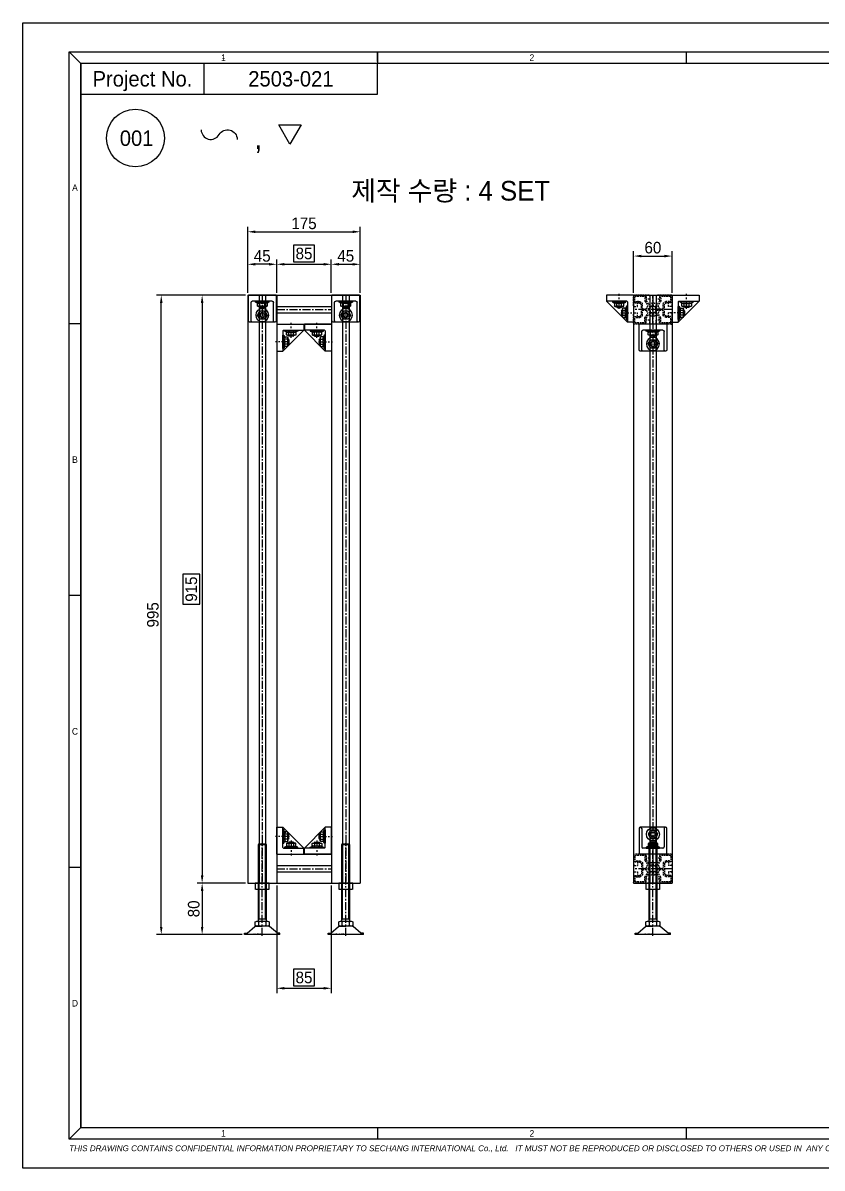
# Model space of a CAD drawing. Header units: inches. Extents: x 0 to 23821, y 0 to 11279.
# Drawn here: x 0 to 1244, y 9497 to 11279 of the extents above; entities that cross this region are included whole.
import ezdxf
from ezdxf.enums import TextEntityAlignment as Align

# ---------------------------------------------------------------- set-up
doc = ezdxf.new("R2010")
doc.units = ezdxf.units.IN
doc.header["$LTSCALE"] = 10
doc.header["$MEASUREMENT"] = 0
doc.linetypes.add('CENTER', pattern=[2, 1.25, -0.25, 0.25, -0.25])
doc.linetypes.add('HIDDEN', pattern=[0.375, 0.25, -0.125])
doc.layers.get('Defpoints').update_dxf_attribs({"color": 8})
for name, color, linetype in [('11', 1, 'CENTER'), ('22', 2, 'HIDDEN'), ('44', 4, 'Continuous'), ('A', 8, 'Continuous'), ('T', 3, 'Continuous')]:
    doc.layers.add(name, color=color, linetype=linetype)
doc.styles.add('SCI', font='')
doc.styles.get('SCI').set_extended_font_data('Gulim')
doc.dimstyles.new('SCH', dxfattribs={"dimtxt": 2.5, "dimasz": 2, "dimexe": 1.25, "dimexo": 0.625, "dimtad": 1, "dimdec": 8, "dimtxsty": 'SCI', "dimcen": 2.5, "dimclrd": 4, "dimclre": 4, "dimclrt": 7, "dimadec": 8, "dimazin": 2, "dimtfac": 1, "dimtdec": 8, "dimtmove": 0, "dimatfit": 3, "dimfxl": 1, "dimarcsym": 0})
doc.dimstyles.new('ST', dxfattribs={"dimscale": 25, "dimtxt": 2.5, "dimasz": 2, "dimexe": 1.25, "dimexo": 0.625, "dimgap": -0.625, "dimtad": 1, "dimdec": 8, "dimtxsty": 'SCI', "dimcen": 1, "dimclrd": 256, "dimclre": 256, "dimclrt": 2, "dimadec": 8, "dimazin": 2, "dimtfac": 1, "dimtdec": 8, "dimtmove": 0, "dimatfit": 3, "dimfxl": 1, "dimarcsym": 0})

# ---------------------------------------------------------------- blocks, each defined once
blk = doc.blocks.new('A$C82e70aa9')
at = {"color": 2}
for p, q in [((12, -7.5), (15, -10.5)), ((92, -7.5), (92, -10.5)), ((92, -10), (92, -7.5)), ((172, -7.5), (172, -10.5)), ((15, -286.5), (12, -289.5)), ((92, -286.5), (92, -289.5)), ((172, -286.5), (172, -289.5))]:
    blk.add_line(p, q, dxfattribs=at)
at = {"color": 40}
for p, q in [((47, -18.5), (47, -10.5)), ((92, -18.5), (92, -10.5))]:
    blk.add_line(p, q, dxfattribs=at)
for p, q in [((12, -78), (15, -78)), ((15, -148.5), (12, -148.5)), ((15, -219), (12, -219))]:
    blk.add_line(p, q)
at = {"color": 1}
blk.add_lwpolyline([(0, 0), (420, 0), (420, -297), (0, -297)], close=True, dxfattribs=at)
at = {"color": 2}
blk.add_lwpolyline([(12, -7.5), (412, -7.5), (412, -289.5), (12, -289.5)], close=True, dxfattribs=at)
at = {"const_width": 0.4}
blk.add_lwpolyline([(15, -10.5), (409, -10.5), (409, -286.5), (15, -286.5)], close=True, dxfattribs=at)
at = {"color": 40}
blk.add_lwpolyline([(15, -18.5), (92, -18.5)], dxfattribs=at)
blk.add_circle((29.18, -29.85), 7.5)
at = {"color": 2, "style": 'SCI'}
blk.add_text('1', height=1, dxfattribs=at).set_placement((52, -8.75), align=Align.MIDDLE_CENTER)
at = {"style": 'SCI'}
blk.add_text('Project No.', height=4, dxfattribs=at).set_placement((31, -14.5), align=Align.MIDDLE_CENTER)
at = {"color": 2, "char_height": 1.7, "attachment_point": 5, "style": 'SCI'}
for s, insert, width in [('1', (52, -9), 80), ('2', (132, -9), 80), ('A', (13.5, -42.75), 3), ('B', (13.5, -113.25), 3), ('C', (13.5, -183.75), 3), ('D', (13.5, -254.25), 3), ('1', (52, -288), 80), ('2', (132, -288), 80)]:
    blk.add_mtext(s, dxfattribs=dict(at, insert=insert, width=width))
at = {"color": 3, "insert": (12, -292), "char_height": 1.5, "width": 400.0238, "attachment_point": 4, "style": 'SCI'}
blk.add_mtext('{\\fArial|b0|i1|c0|p34;THIS DRAWING CONTAINS CONFIDENTIAL INFORMATION PROPRIETARY TO SECHANG INTERNATIONAL Co., Ltd.   IT MUST NOT BE REPRODUCED OR DISCLOSED TO OTHERS OR USED IN  ANY OTHER WAY IN WHOLE OR PART EXCEPT AN AUTHORIZED IN WRITING BY SECHANG INTERNATIONAL Co., Ltd.  }', dxfattribs=at)
blk = doc.blocks.new('A$Ccec5b45b')
for p, q in [((-4.9, 61), (-6, 59.9)), ((-6, 59.9), (-6, -59)), ((-6, 59.9), (6, 59.9)), ((4.9, 61), (-4.9, 61)), ((6, 59.9), (4.9, 61)), ((6, -59), (6, 59.9)), ((-11, 0), (11, 0)), ((-11, -9.2), (-11, 0)), ((-5.5, 0), (-5.5, -9.2)), ((5.5, 0), (5.5, -9.2)), ((11, 0), (11, -9.2)), ((-8.2, -10), (8.2, -10)), ((-5.5, -60.3), (-5.5, -65.7)), ((5.5, -65.7), (5.5, -60.3)), ((-27.5, -80), (-27.5, -78)), ((-27.5, -80), (27.5, -80)), ((27.5, -80), (27.5, -78)), ((27.5, -80), (27.5, -78))]:
    blk.add_line(p, q)
for points in [[(-27.5, -78), (-23.5, -78), (-11.5, -67.6, -0.1933), (-10.2, -67), (0, -67)], [(27.5, -78), (23.5, -78), (11.5, -67.6, 0.1933), (10.2, -67), (0, -67)]]:
    blk.add_lwpolyline(points, format="xyb")
for points in [[(-11, -60.3), (-11, -65.7)], [(8.2, -59), (-8.2, -59)], [(-8.2, -67), (8.2, -67)], [(11, -65.7), (11, -60.3)]]:
    blk.add_lwpolyline(points)
for centre, radius, start, end in [((-8.2, -5.1), 4.86, 235.6158, 304.3842), ((0, 8.2), 18.2, 252.412, 287.588), ((8.2, -5.1), 4.86, 235.6158, 304.3842), ((-8.2, -62.5), 3.47, 37.8619, 142.1381), ((-8.2, -63.5), 3.47, 217.8619, 322.1381), ((0, -70.9), 11.9, 62.5093, 117.4907), ((0, -55.1), 11.9, 242.5093, 297.4907), ((8.2, -62.5), 3.47, 37.8619, 142.1381), ((8.2, -63.5), 3.47, 217.8619, 322.1381)]:
    blk.add_arc(centre, radius, start, end)
at = {"layer": '11'}
blk.add_line((0, -81.9), (0, 62), dxfattribs=at)
at = {"layer": 'T'}
for p, q in [((-4.9, -56), (-4.9, 61)), ((4.9, -56), (4.9, 61)), ((-4.9, -56), (-6, -57)), ((-6, -56), (6, -56)), ((6, -57), (4.9, -56))]:
    blk.add_line(p, q, dxfattribs=at)
at = {"layer": '44', "style": 'SCI'}
blk.add_text('Q-INTOP P12-120-55', height=1.245, dxfattribs=at).set_placement((1, -78.7))
blk = doc.blocks.new('0104-20170619.11435441')
at = {"layer": '11'}
for p, q in [((0, -22.5), (0, 22.5)), ((30, 0), (-30, 0))]:
    blk.add_line(p, q, dxfattribs=at)
at = {"layer": '22'}
for p, q in [((-30, 6), (-30, 21)), ((-6, 22.5), (-28.5, 22.5)), ((-28, 10.5), (-28, 19.5)), ((-10.5, 20.5), (-27, 20.5)), ((-10.5, 18.5), (-12.5, 18.5)), ((-12.5, 18.5), (-12.5, 12.9)), ((-10.5, 20.5), (-10.5, 18.5)), ((-6, 22.5), (-6, 21.5)), ((-5, 21.5), (-6, 21.5)), ((-5, 21.5), (-5, 16.5)), ((5, 21.5), (5, 16.5)), ((6, 21.5), (5, 21.5)), ((6, 22.5), (6, 21.5)), ((28.5, 22.5), (6, 22.5)), ((10.5, 20.5), (10.5, 18.5)), ((27, 20.5), (10.5, 20.5)), ((12.5, 18.5), (10.5, 18.5)), ((12.5, 18.5), (12.5, 12.9)), ((28, 10.5), (28, 19.5)), ((30, 6), (30, 21)), ((-30, 6), (-29, 6)), ((-29, 5), (-29, 6)), ((-29, 5), (-24, 5)), ((-28, 10.5), (-26, 10.5)), ((-26, 10.5), (-26, 12.5)), ((-26, 12.5), (-20.4, 12.5)), ((-22.4, 12.5), (-24.1, 12.5)), ((-23, 10.5), (-24.1, 10.5)), ((-24, 10.5), (-21, 10.5)), ((-24, 5), (-24, 10.5)), ((-21, 10.5), (-18, 8.5)), ((-20.4, 12.5), (-16, 9.6)), ((-18, -8.5), (-18, 8.5)), ((-16, 1), (-16, 9.6)), ((-16, 1), (-9.9, 1)), ((-12.5, 12.9), (-7.9, 6.1)), ((-10.5, 16.5), (-10.5, 13.5)), ((-5, 16.5), (-10.5, 16.5)), ((-10.5, 13.5), (-6.5, 7.6)), ((-4.9, 1), (-7.4, 1)), ((-4.2, 2.8), (-6, 4.5)), ((-2.8, 4.2), (-4.5, 6)), ((-1, 4.9), (-1, 7.4)), ((1, 4.9), (1, 7.4)), ((2.8, 4.2), (4.5, 6)), ((4.2, 2.8), (6, 4.5)), ((4.9, 1), (7.4, 1)), ((10.5, 16.5), (5, 16.5)), ((10.5, 13.5), (6.5, 7.6)), ((12.5, 12.9), (7.9, 6.1)), ((9.9, 1), (16, 1)), ((10.5, 16.5), (10.5, 13.5)), ((20.4, 12.5), (16, 9.6)), ((16, 1), (16, 9.6)), ((21, 10.5), (18, 8.5)), ((18, -8.5), (18, 8.5)), ((26, 12.5), (20.4, 12.5)), ((24, 10.5), (21, 10.5)), ((24, 5), (24, 10.5)), ((29, 5), (24, 5)), ((26, 10.5), (26, 12.5)), ((28, 10.5), (26, 10.5)), ((29, 5), (29, 6)), ((30, 6), (29, 6)), ((-30, -21), (-30, -6)), ((-30, -6), (-29, -6)), ((-29, -6), (-29, -5)), ((-29, -5), (-24, -5)), ((-28, -19.5), (-28, -10.5)), ((-28, -10.5), (-26, -10.5)), ((-26, -12.5), (-26, -10.5)), ((-26, -12.5), (-20.4, -12.5)), ((-24, -10.5), (-24, -5)), ((-24, -10.5), (-21, -10.5)), ((-21, -10.5), (-18, -8.5)), ((-20.4, -12.5), (-16, -9.6)), ((-16, -9.6), (-16, -1)), ((-16, -1), (-9.9, -1)), ((-12.5, -12.9), (-7.9, -6.1)), ((-12.5, -18.5), (-12.5, -12.9)), ((-10.5, -13.5), (-6.5, -7.6)), ((-10.5, -16.5), (-10.5, -13.5)), ((-5, -16.5), (-10.5, -16.5)), ((-4.9, -1), (-7.4, -1)), ((-4.2, -2.8), (-6, -4.5)), ((-5, -21.5), (-5, -16.5)), ((-2.8, -4.2), (-4.5, -6)), ((-1, -4.9), (-1, -7.4)), ((1, -4.9), (1, -7.4)), ((2.8, -4.2), (4.5, -6)), ((4.2, -2.8), (6, -4.5)), ((4.9, -1), (7.4, -1)), ((5, -21.5), (5, -16.5)), ((10.5, -16.5), (5, -16.5)), ((10.5, -13.5), (6.5, -7.6)), ((12.5, -12.9), (7.9, -6.1)), ((9.9, -1), (16, -1)), ((10.5, -16.5), (10.5, -13.5)), ((12.5, -18.5), (12.5, -12.9)), ((16, -9.6), (16, -1)), ((20.4, -12.5), (16, -9.6)), ((21, -10.5), (18, -8.5)), ((26, -12.5), (20.4, -12.5)), ((24, -10.5), (21, -10.5)), ((24, -10.5), (24, -5)), ((29, -5), (24, -5)), ((26, -12.5), (26, -10.5)), ((28, -10.5), (26, -10.5)), ((28, -19.5), (28, -10.5)), ((29, -6), (29, -5)), ((30, -6), (29, -6)), ((30, -21), (30, -6)), ((-6, -22.5), (-28.5, -22.5)), ((-10.5, -20.5), (-27, -20.5)), ((-10.5, -18.5), (-12.5, -18.5)), ((-10.5, -20.5), (-10.5, -18.5)), ((-6, -22.5), (-6, -21.5)), ((-5, -21.5), (-6, -21.5)), ((6, -21.5), (5, -21.5)), ((6, -22.5), (6, -21.5)), ((28.5, -22.5), (6, -22.5)), ((12.5, -18.5), (10.5, -18.5)), ((10.5, -20.5), (10.5, -18.5)), ((27, -20.5), (10.5, -20.5))]:
    blk.add_line(p, q, dxfattribs=at)
for centre, radius, start, end in [((-28.5, 21), 1.5, 90, 180), ((-27, 19.5), 1, 90, 180), ((27, 19.5), 1, 0, 90), ((28.5, 21), 1.5, 0, 90), ((0, 0), 10, 142.644, 174.2608), ((0, 0), 7.5, 172.3377, 187.6623), ((0, 0), 10, 49.1403, 130.8597), ((0, 0), 7.5, 127.3377, 142.6623), ((0, 0), 5, 146.537, 168.463), ((0, 0), 5, 101.537, 123.463), ((0, 0), 7.5, 82.3377, 97.6623), ((0, 0), 5, 56.537, 78.463), ((0, 0), 5, 11.537, 33.463), ((0, 0), 7.5, 37.3377, 52.6623), ((0, 0), 7.5, 352.3377, 7.6623), ((0, 0), 10, 5.7392, 39.0281), ((0, 0), 10, 5.7392, 37.356), ((0, 0), 10, 185.7392, 217.356), ((0, 0), 10, 229.1403, 309.2607), ((0, 0), 7.5, 217.3377, 232.6623), ((0, 0), 5, 191.537, 213.463), ((0, 0), 10, 243.4796, 310.8597), ((0, 0), 5, 236.537, 258.463), ((0, 0), 7.5, 262.3377, 277.6623), ((0, 0), 5, 281.537, 303.463), ((0, 0), 5, 326.537, 348.463), ((0, 0), 7.5, 307.3377, 322.6623), ((0, 0), 10, 320.9719, 354.2608), ((0, 0), 10, 322.644, 354.2608), ((-28.5, -21), 1.5, 180, 270), ((-27, -19.5), 1, 180, 270), ((27, -19.5), 1, 270, 0), ((28.5, -21), 1.5, 270, 0)]:
    blk.add_arc(centre, radius, start, end, dxfattribs=at)
blk = doc.blocks.new('18A$C632A6005')
for p, q in [((-21.5, 0), (21.5, 0)), ((-21.5, 0), (-21.5, -40)), ((-17.5, -40), (-17.5, -11.5)), ((-15.5, -9.5), (15.5, -9.5)), ((10.3, -9.5), (-10.2, -9.5)), ((-10.2, -9.5), (-10.2, -11)), ((-10.2, -11), (10.3, -11)), ((-10.2, -11), (-7.5, -12.3)), ((-7.5, -12.3), (-7.5, -16.9)), ((-7.5, -16.9), (-6.4, -17.5)), ((-6.4, -17.5), (6.4, -17.5)), ((-4, -18.2), (-4, -17.5)), ((-3.8, -16.9), (-3.8, -12.3)), ((3.8, -16.9), (3.8, -12.3)), ((4, -18.2), (4, -17.5)), ((6.4, -17.5), (7.5, -16.9)), ((7.5, -12.3), (10.3, -11)), ((7.5, -16.9), (7.5, -12.3)), ((10.3, -11), (10.3, -9.5)), ((17.5, -40), (17.5, -11.5)), ((21.5, -40.1), (21.5, 0)), ((-3.8, -24.5), (-7.5, -31)), ((-7.5, -31), (-3.8, -37.5)), ((-4, -18.2), (4, -18.2)), ((-3.2, -19), (-4, -18.2)), ((3.8, -24.5), (-3.8, -24.5)), ((-3.2, -19), (3.2, -19)), ((3.2, -19), (4, -18.2)), ((7.5, -31), (3.8, -24.5)), ((3.8, -37.5), (7.5, -31)), ((-19.5, -42), (19.6, -42)), ((-3.8, -37.5), (3.8, -37.5))]:
    blk.add_line(p, q)
for radius in [10.2, 6.5, 4, 3.2]:
    blk.add_circle((0, -31), radius)
for centre, radius, start, end in [((-15.5, -11.5), 2, 90, 180), ((-5.6, -9.9), 3.06, 232.1211, 307.8789), ((-5.6, -14.4), 3.06, 232.1211, 307.8789), ((0, -1.7), 11.3, 250.5288, 289.4712), ((0, -6.2), 11.3, 250.5288, 289.4712), ((5.6, -9.9), 3.06, 232.1211, 307.8789), ((5.6, -14.4), 3.06, 232.1211, 307.8789), ((15.5, -11.5), 2, 0, 90), ((0, -22.5), 4.1, 121.3886, 166.7272), ((0, -22.5), 4.1, 13.2728, 58.6114), ((-19.5, -40), 2, 180, 270), ((-19.5, -40), 2, 270, 0), ((19.5, -40), 2, 180, 270), ((19.6, -40.1), 1.9, 270, 0)]:
    blk.add_arc(centre, radius, start, end)
blk = doc.blocks.new('A&A$C5BB358B1')
for p, q in [((1.7, 42), (43.7, 42)), ((1.7, 42), (1.7, 0)), ((43.7, 42), (43.7, 32.5)), ((12.2, 32.5), (11.2, 31.5)), ((43.7, 32.5), (11.2, 0)), ((11.2, 31.5), (11.2, 0)), ((11.2, 24.7), (12.7, 24.7)), ((11.2, 4), (11.2, 24.5)), ((12.2, 32.5), (43.7, 32.5)), ((12.7, 24.7), (12.7, 4.2)), ((12.7, 24.7), (14, 22)), ((14, 32.5), (34.5, 32.5)), ((14, 31), (14, 32.5)), ((34.5, 31), (14, 31)), ((16.7, 29.7), (14, 31)), ((14, 22), (18.6, 22)), ((18.6, 18.3), (14, 18.3)), ((16.7, 25.1), (16.7, 29.7)), ((17.8, 24.5), (16.7, 25.1)), ((30.7, 24.5), (17.8, 24.5)), ((18.6, 22), (19.2, 20.9)), ((19.2, 20.9), (19.2, 8.1)), ((19.9, 18.5), (19.2, 18.5)), ((19.9, 18.5), (19.9, 10.5)), ((20.7, 17.7), (19.9, 18.5)), ((20.2, 23.8), (20.2, 24.5)), ((28.2, 23.8), (20.2, 23.8)), ((21, 23), (20.2, 23.8)), ((20.5, 25.1), (20.5, 29.7)), ((27.4, 23), (21, 23)), ((27.4, 23), (28.2, 23.8)), ((28, 25.1), (28, 29.7)), ((28.2, 23.8), (28.2, 24.5)), ((31.7, 25.1), (30.7, 24.5)), ((34.5, 31), (31.7, 29.7)), ((31.7, 29.7), (31.7, 25.1)), ((34.5, 32.5), (34.5, 31)), ((12.7, 4.2), (11.2, 4.2)), ((14, 7), (12.7, 4.2)), ((18.6, 10.7), (14, 10.7)), ((18.6, 7), (14, 7)), ((19.2, 8.1), (18.6, 7)), ((19.9, 10.5), (19.2, 10.5)), ((20.7, 11.3), (19.9, 10.5)), ((20.7, 17.7), (20.7, 11.3)), ((1.7, 0), (11.2, 0))]:
    blk.add_line(p, q)
for centre, radius, start, end in [((11.6, 20.1), 3.06, 322.1211, 37.8789), ((3.4, 14.5), 11.3, 340.5288, 19.4712), ((18.6, 32.1), 3.06, 232.1211, 307.8789), ((18.6, 27.6), 3.06, 232.1211, 307.8789), ((16.2, 20.1), 3.06, 322.1211, 37.8789), ((8, 14.5), 11.3, 340.5288, 19.4712), ((24.2, 40.3), 11.3, 250.5288, 289.4712), ((24.2, 35.8), 11.3, 250.5288, 289.4712), ((29.9, 32.1), 3.06, 232.1211, 307.8789), ((29.9, 27.6), 3.06, 232.1211, 307.8789), ((11.6, 8.9), 3.06, 322.1211, 37.8789), ((16.2, 8.9), 3.06, 322.1211, 37.8789)]:
    blk.add_arc(centre, radius, start, end)
at = {"layer": '11'}
for p, q in [((24.2, 20.7), (24.2, 44)), ((21.8, 14.5), (0, 14.5))]:
    blk.add_line(p, q, dxfattribs=at)
blk = doc.blocks.new('A$C74eb5858')
for p, q in [((60, 0), (0, 0)), ((0, 0), (0, -915)), ((60, 0), (60, -915)), ((60, -915), (0, -915))]:
    blk.add_line(p, q)
at = {"layer": '11'}
blk.add_line((30, 0), (30, -915), dxfattribs=at)
at = {"layer": 'A'}
for p, q in [((25, 0), (25, -915)), ((35, 0), (35, -915))]:
    blk.add_line(p, q, dxfattribs=at)
at = {"xscale": -1}
blk.add_blockref('0104-20170619.11435441', (30, -22.5), dxfattribs=at)
at = {"rotation": 180}
blk.add_blockref('0104-20170619.11435441', (30, -892.5), dxfattribs=at)
at = {"layer": '44', "extrusion": (0, 0, -1), "zscale": -1}
blk.add_blockref('A&A$C5BB358B1', (-1.7, -42), dxfattribs=at)
at = {"layer": '44', "extrusion": (0, 0, -1), "xscale": -1, "zscale": -1}
blk.add_blockref('A&A$C5BB358B1', (-58.3, -42), dxfattribs=at)
at = {"layer": '44'}
for name, p in [('18A$C632A6005', (30, -45)), ('A$Ccec5b45b', (30, -915))]:
    blk.add_blockref(name, p, dxfattribs=at)
at = {"layer": '44', "xscale": -1, "rotation": 180}
blk.add_blockref('18A$C632A6005', (30, -870), dxfattribs=at)
blk = doc.blocks.new('A$C8a342315')
for p, q in [((-22.5, 0), (22.5, 0)), ((-22.5, 0), (-22.5, -915)), ((22.5, 0), (22.5, -915)), ((22.5, 0), (107.5, 0)), ((107.5, 0), (152.5, 0)), ((107.5, 0), (107.5, -915)), ((152.5, 0), (152.5, -915)), ((22.5, -45), (107.5, -45)), ((22.5, -870), (107.5, -870)), ((-22.5, -915), (22.5, -915)), ((22.5, -915), (107.5, -915)), ((107.5, -915), (152.5, -915))]:
    blk.add_line(p, q)
at = {"layer": '11'}
for p, q in [((0, 0), (0, -915)), ((130, 0), (130, -915)), ((22.5, -22.5), (107.5, -22.5)), ((22.5, -892.5), (107.5, -892.5))]:
    blk.add_line(p, q, dxfattribs=at)
at = {"layer": 'A'}
for p, q in [((-5, 0), (-5, -915)), ((5, 0), (5, -915)), ((125, 0), (125, -915)), ((135, 0), (135, -915)), ((22.5, -17.5), (107.5, -17.5)), ((22.5, -27.5), (107.5, -27.5)), ((22.5, -887.5), (107.5, -887.5)), ((22.5, -897.5), (107.5, -897.5))]:
    blk.add_line(p, q, dxfattribs=at)
at = {"layer": '44', "xscale": -1}
for name, p in [('18A$C632A6005', (0, 0)), ('18A$C632A6005', (130, 0)), ('A$Ccec5b45b', (0, -915)), ('A$Ccec5b45b', (130, -915))]:
    blk.add_blockref(name, p, dxfattribs=at)
at = {"layer": '44', "extrusion": (0, 0, -1), "xscale": -1, "zscale": -1}
blk.add_blockref('A&A$C5BB358B1', (-20.8, -87), dxfattribs=at)
at = {"layer": '44', "extrusion": (0, 0, -1), "zscale": -1}
blk.add_blockref('A&A$C5BB358B1', (-109.2, -87), dxfattribs=at)
at = {"layer": '44', "extrusion": (0, 0, -1), "zscale": -1, "rotation": 180}
blk.add_blockref('A&A$C5BB358B1', (-20.8, -828), dxfattribs=at)
at = {"layer": '44', "extrusion": (0, 0, -1), "xscale": -1, "zscale": -1, "rotation": 180}
blk.add_blockref('A&A$C5BB358B1', (-109.2, -828), dxfattribs=at)
blk = doc.blocks.new('*D450')
at = {"color": 1, "lineweight": -2, "true_color": 0xff0001, "transparency": 16777216}
for p, q in [((453.9, 10932.7), (421, 10932.7)), ((421, 10932.7), (421, 10906.8)), ((453.9, 10906.8), (453.9, 10932.7)), ((394.9, 10858.7), (394.9, 10910.5)), ((421, 10906.8), (453.9, 10906.8)), ((479.9, 10858.7), (479.9, 10910.5)), ((406.9, 10903), (467.9, 10903))]:
    blk.add_line(p, q, dxfattribs=at)
at = {"color": 1, "true_color": 0xff0001, "transparency": 16777216}
for points in [[(406.9, 10905), (406.9, 10901), (394.9, 10903)], [(467.9, 10905), (467.9, 10901), (479.9, 10903)]]:
    blk.add_solid(points, dxfattribs=at)
at = {"layer": 'Defpoints', "color": 0, "transparency": 16777216}
for p in [(479.9, 10903), (394.9, 10855, -227228.6), (479.9, 10855, -227228.6)]:
    blk.add_point(p, dxfattribs=at)
at = {"color": 2, "transparency": 16777216, "insert": (437.4, 10919.7), "char_height": 18, "attachment_point": 5, "style": 'SCI'}
blk.add_mtext('85', dxfattribs=at)
blk = doc.blocks.new('*D451')
at = {"color": 1, "lineweight": -2, "true_color": 0xff0001, "transparency": 16777216}
for p, q in [((394.9, 9936.2), (394.9, 9768.9)), ((479.9, 9936.2), (479.9, 9768.9)), ((453.9, 9806.1), (421, 9806.1)), ((421, 9806.1), (421, 9780.1)), ((453.9, 9780.1), (453.9, 9806.1)), ((406.9, 9776.4), (467.9, 9776.4)), ((421, 9780.1), (453.9, 9780.1))]:
    blk.add_line(p, q, dxfattribs=at)
at = {"color": 1, "true_color": 0xff0001, "transparency": 16777216}
for points in [[(406.9, 9778.4), (406.9, 9774.4), (394.9, 9776.4)], [(467.9, 9778.4), (467.9, 9774.4), (479.9, 9776.4)]]:
    blk.add_solid(points, dxfattribs=at)
at = {"layer": 'Defpoints', "color": 0, "transparency": 16777216}
for p in [(394.9, 9940, -227228.6), (479.9, 9940, -227228.6), (479.9, 9776.4)]:
    blk.add_point(p, dxfattribs=at)
at = {"color": 2, "transparency": 16777216, "insert": (437.4, 9793.1), "char_height": 18, "attachment_point": 5, "style": 'SCI'}
blk.add_mtext('85', dxfattribs=at)
blk = doc.blocks.new('*D452')
at = {"color": 1, "lineweight": -2, "true_color": 0xff0001, "transparency": 16777216}
for p, q in [((346.2, 10855), (271.4, 10855)), ((278.9, 10843), (278.9, 9952)), ((275.1, 10420.9), (249.1, 10420.9)), ((249.1, 10420.9), (249.1, 10374.1)), ((275.1, 10374.1), (275.1, 10420.9)), ((249.1, 10374.1), (275.1, 10374.1)), ((346.2, 9940), (271.4, 9940))]:
    blk.add_line(p, q, dxfattribs=at)
at = {"color": 1, "true_color": 0xff0001, "transparency": 16777216}
for points in [[(276.9, 10843), (280.9, 10843), (278.9, 10855)], [(276.9, 9952), (280.9, 9952), (278.9, 9940)]]:
    blk.add_solid(points, dxfattribs=at)
at = {"layer": 'Defpoints', "color": 0, "transparency": 16777216}
for p in [(349.9, 10855, -227228.6), (278.9, 9940), (349.9, 9940, -227228.6)]:
    blk.add_point(p, dxfattribs=at)
at = {"color": 2, "transparency": 16777216, "insert": (262.1, 10397.5), "char_height": 18, "attachment_point": 5, "rotation": 90, "style": 'SCI'}
blk.add_mtext('915', dxfattribs=at)
blk = doc.blocks.new('*D456')
at = {"color": 4, "lineweight": -2, "transparency": 16777216}
for p, q in [((349.9, 10858.7), (349.9, 10910.5)), ((394.9, 10858.7), (394.9, 10910.5)), ((382.9, 10903), (361.9, 10903))]:
    blk.add_line(p, q, dxfattribs=at)
at = {"color": 4, "transparency": 16777216}
for points in [[(361.9, 10905), (361.9, 10901), (349.9, 10903)], [(382.9, 10905), (382.9, 10901), (394.9, 10903)]]:
    blk.add_solid(points, dxfattribs=at)
at = {"layer": 'Defpoints', "color": 0, "transparency": 16777216}
for p in [(349.9, 10903), (349.9, 10855, -227228.6), (394.9, 10855, -227228.6)]:
    blk.add_point(p, dxfattribs=at)
at = {"color": 7, "transparency": 16777216, "insert": (372.4, 10916), "char_height": 18, "attachment_point": 5, "style": 'SCI'}
blk.add_mtext('45', dxfattribs=at)
blk = doc.blocks.new('*D457')
at = {"color": 4, "lineweight": -2, "transparency": 16777216}
for p, q in [((479.9, 10858.7), (479.9, 10910.5)), ((524.9, 10858.7), (524.9, 10910.5)), ((491.9, 10903), (512.9, 10903))]:
    blk.add_line(p, q, dxfattribs=at)
at = {"color": 4, "transparency": 16777216}
for points in [[(491.9, 10905), (491.9, 10901), (479.9, 10903)], [(512.9, 10905), (512.9, 10901), (524.9, 10903)]]:
    blk.add_solid(points, dxfattribs=at)
at = {"layer": 'Defpoints', "color": 0, "transparency": 16777216}
for p in [(524.9, 10903), (479.9, 10855, -227228.6), (524.9, 10855, -227228.6)]:
    blk.add_point(p, dxfattribs=at)
at = {"color": 7, "transparency": 16777216, "insert": (502.4, 10916), "char_height": 18, "attachment_point": 5, "style": 'SCI'}
blk.add_mtext('45', dxfattribs=at)
blk = doc.blocks.new('*D458')
at = {"color": 4, "lineweight": -2, "transparency": 16777216}
for p, q in [((349.9, 10858.7), (349.9, 10961.1)), ((524.9, 10858.7), (524.9, 10961.1)), ((361.9, 10953.6), (512.9, 10953.6))]:
    blk.add_line(p, q, dxfattribs=at)
at = {"color": 4, "transparency": 16777216}
for points in [[(361.9, 10955.6), (361.9, 10951.6), (349.9, 10953.6)], [(512.9, 10955.6), (512.9, 10951.6), (524.9, 10953.6)]]:
    blk.add_solid(points, dxfattribs=at)
at = {"layer": 'Defpoints', "color": 0, "transparency": 16777216}
for p in [(524.9, 10953.6), (349.9, 10855, -227228.6), (524.9, 10855, -227228.6)]:
    blk.add_point(p, dxfattribs=at)
at = {"color": 7, "transparency": 16777216, "insert": (437.4, 10966.6), "char_height": 18, "attachment_point": 5, "style": 'SCI'}
blk.add_mtext('175', dxfattribs=at)
blk = doc.blocks.new('*D459')
at = {"color": 4, "lineweight": -2, "transparency": 16777216}
for p, q in [((346.2, 9940), (271.4, 9940)), ((278.9, 9928), (278.9, 9872)), ((341.2, 9860), (271.4, 9860))]:
    blk.add_line(p, q, dxfattribs=at)
at = {"color": 4, "transparency": 16777216}
for points in [[(276.9, 9928), (280.9, 9928), (278.9, 9940)], [(276.9, 9872), (280.9, 9872), (278.9, 9860)]]:
    blk.add_solid(points, dxfattribs=at)
at = {"layer": 'Defpoints', "color": 0, "transparency": 16777216}
for p in [(349.9, 9940, -227228.6), (278.9, 9860), (344.9, 9860, -227228.6)]:
    blk.add_point(p, dxfattribs=at)
at = {"color": 7, "transparency": 16777216, "insert": (265.9, 9900), "char_height": 18, "attachment_point": 5, "rotation": 90, "style": 'SCI'}
blk.add_mtext('80', dxfattribs=at)
blk = doc.blocks.new('*D460')
at = {"color": 4, "lineweight": -2, "transparency": 16777216}
for p, q in [((346.2, 10855), (207.8, 10855)), ((215.3, 9872), (215.3, 10843)), ((341.2, 9860), (207.8, 9860))]:
    blk.add_line(p, q, dxfattribs=at)
at = {"color": 4, "transparency": 16777216}
for points in [[(213.3, 10843), (217.3, 10843), (215.3, 10855)], [(213.3, 9872), (217.3, 9872), (215.3, 9860)]]:
    blk.add_solid(points, dxfattribs=at)
at = {"layer": 'Defpoints', "color": 0, "transparency": 16777216}
for p in [(215.3, 10855), (349.9, 10855, -227228.6), (344.9, 9860, -227228.6)]:
    blk.add_point(p, dxfattribs=at)
at = {"color": 7, "transparency": 16777216, "insert": (202.3, 10357.5), "char_height": 18, "attachment_point": 5, "rotation": 90, "style": 'SCI'}
blk.add_mtext('995', dxfattribs=at)
blk = doc.blocks.new('*D461')
at = {"color": 4, "lineweight": -2, "transparency": 16777216}
for p, q in [((950.3, 10858.7), (950.3, 10923.3)), ((962.3, 10915.8), (998.3, 10915.8)), ((1010.3, 10858.7), (1010.3, 10923.3))]:
    blk.add_line(p, q, dxfattribs=at)
at = {"color": 4, "transparency": 16777216}
for points in [[(962.3, 10917.8), (962.3, 10913.8), (950.3, 10915.8)], [(998.3, 10917.8), (998.3, 10913.8), (1010.3, 10915.8)]]:
    blk.add_solid(points, dxfattribs=at)
at = {"layer": 'Defpoints', "color": 0, "transparency": 16777216}
for p in [(1010.3, 10915.8), (950.3, 10855, -227228.6), (1010.3, 10855, -227228.6)]:
    blk.add_point(p, dxfattribs=at)
at = {"color": 7, "transparency": 16777216, "insert": (980.3, 10928.8), "char_height": 18, "attachment_point": 5, "style": 'SCI'}
blk.add_mtext('60', dxfattribs=at)

msp = doc.modelspace()

# ---------------------------------------------------------------- linework, layer by layer
at = {"color": 40}
for p, q in [((282, 11167.61233255), (282, 11215.61233255)), ((552, 11167.61233255), (552, 11215.61233255))]:
    msp.add_line(p, q, dxfattribs=at)
msp.add_lwpolyline([(90, 11167.61233255), (552, 11167.61233255)], dxfattribs=at)
msp.add_lwpolyline([(415.57817077, 11089.94309058), (398.2576627, 11119.94309058), (432.89867885, 11119.94309058)], close=True)
msp.add_lwpolyline([(277.42236304, 11112.3557237, 0.767326988), (305.4127441, 11104.8557237, -0.767326988), (333.40312516, 11097.3557237)], format="xyb")

# ---------------------------------------------------------------- block references
at = {"xscale": 6, "yscale": 6, "zscale": 6}
msp.add_blockref('A$C82e70aa9', (0, 11278.61233255), dxfattribs=at)
msp.add_blockref('A$C8a342315', (372.43855341, 10854.97092886, -227228.55083111))
at = {"xscale": -1}
msp.add_blockref('A$C74eb5858', (1010.34175611, 10854.97092886, -227228.55083111), dxfattribs=at)

# ---------------------------------------------------------------- texts
at = {"style": 'SCI'}
for s, height, p in [('Project No.', 24, (186, 11191.61233255)), ('2503-021', 24, (417, 11191.61233255)), ('001', 24, (176.95164972, 11099.2150528)), (',', 35.15625, (366.25745605, 11100.1957806)), ('제작 수량 : 4 SET', 30.6, (665.59265436, 11017.41984719))]:
    msp.add_text(s, height=height, dxfattribs=at).set_placement(p, align=Align.MIDDLE_CENTER)

# ---------------------------------------------------------------- dimensions: what is measured, and where the dimension line sits
for base, p1, p2, dimstyle, picture, middle in [((524.9385534057, 10953.5983022155), (349.9385534061, 10854.9709288584, -227228.5508311125), (524.9385534057, 10854.9709288584, -227228.5508311125), 'SCH', '*D458', (437.4385534059, 10966.5999666629)), ((349.9385534061, 10903.0111856288), (394.9385534061, 10854.9709288584, -227228.5508311125), (349.9385534061, 10854.9709288584, -227228.5508311125), 'SCH', '*D456', (372.4385534061, 10916.0008660549)), ((479.9385534057, 10903.0111856288), (394.9385534061, 10854.9709288584, -227228.5508311125), (479.9385534057, 10854.9709288584, -227228.5508311125), 'ST', '*D450', (437.4385534059, 10919.7388820336)), ((524.9385534057, 10903.0111856288), (479.9385534057, 10854.9709288584, -227228.5508311125), (524.9385534057, 10854.9709288584, -227228.5508311125), 'SCH', '*D457', (502.4385534057, 10916.0008660549)), ((1010.341756112, 10915.793356361), (950.3417561119, 10854.9709288584, -227228.5508311124), (1010.341756112, 10854.9709288584, -227228.5508311124), 'SCH', '*D461', (980.3417561119, 10928.7710527658)), ((479.9385534057, 9776.3751999663), (394.9385534061, 9939.9709288583, -227228.5508311125), (479.9385534057, 9939.9709288583, -227228.5508311125), 'ST', '*D451', (437.4385534059, 9793.1028963711))]:
    dim = msp.add_linear_dim(base=base, p1=p1, p2=p2, dimstyle=dimstyle, override={"dimscale": 6, "dimtxt": 3})
    dim.commit()
    dim.dimension.update_dxf_attribs({"geometry": picture, "text_midpoint": middle})
for base, p1, p2, dimstyle, picture, middle in [((215.3137014893, 10854.9709288584), (344.9385534061, 9859.9709288583, -227228.5508311125), (349.9385534061, 10854.9709288584, -227228.5508311125), 'SCH', '*D460', (202.3360050845, 10357.4709288584)), ((278.8887163077, 9939.9709288583), (349.9385534061, 10854.9709288584, -227228.5508311125), (349.9385534061, 9939.9709288583, -227228.5508311125), 'ST', '*D452', (262.1370518603, 10397.4709288584)), ((278.8887163077, 9859.9709288583), (349.9385534061, 9939.9709288583, -227228.5508311125), (344.9385534061, 9859.9709288583, -227228.5508311125), 'SCH', '*D459', (265.9110199029, 9899.9709288583))]:
    dim = msp.add_linear_dim(base=base, p1=p1, p2=p2, angle=90, dimstyle=dimstyle, override={"dimscale": 6, "dimtxt": 3})
    dim.commit()
    dim.dimension.update_dxf_attribs({"geometry": picture, "text_midpoint": middle})

doc.saveas('drawing.dxf')
